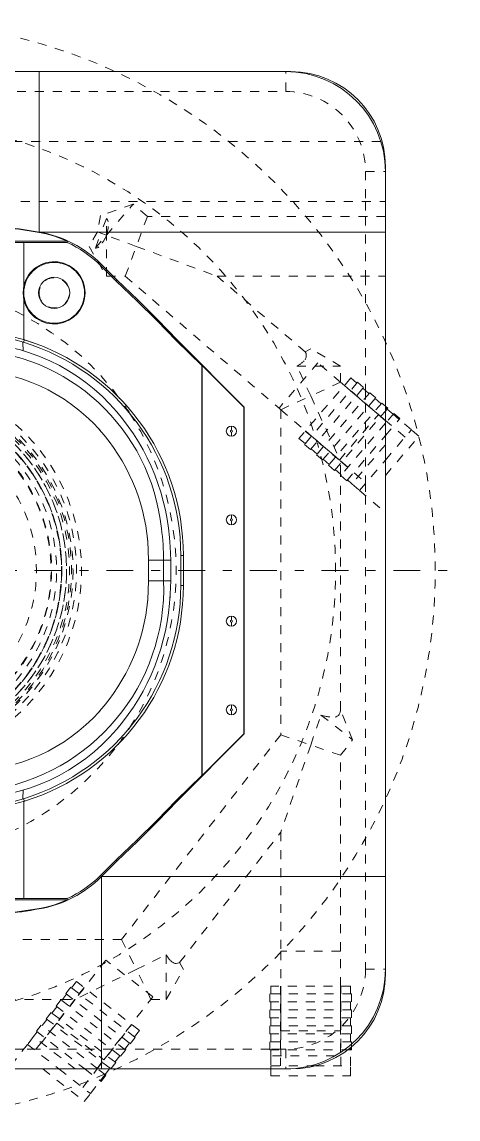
# Model space of a CAD drawing. Header units: millimetres. Extents: x 0 to 1189, y 0 to 841.
# Drawn here: x 254.5 to 298.3, y 181 to 291 of the extents above; entities that cross this region are included whole.
import ezdxf

# ---------------------------------------------------------------- set-up
doc = ezdxf.new("R2010")
doc.units = ezdxf.units.MM
for name, pattern in [('_..__..__..__.._', [1.8, 0.9, -0.9]), ('______....__....', [7.2, 2.7, -1.8, 0.9, -1.8]), ('________________', [0])]:
    doc.linetypes.add(name, pattern=pattern)

# ---------------------------------------------------------------- blocks, each defined once
blk = doc.blocks.new('D_FRAME_VIEW@1506')
at = {"color": 253, "linetype": '________________', "lineweight": 9, "true_color": 0xbeb69e}
for p, q in [((281.5, 286.02), (200.5, 286.02)), ((291, 195.52), (291, 276.52)), ((200.5, 186.02), (281.5, 186.02))]:
    blk.add_line(p, q, dxfattribs=at)
at = {"color": 9, "linetype": '________________', "lineweight": 9, "true_color": 0xb1b1f0}
for p, q in [((256.24, 269.92), (256.24, 286.02)), ((256.24, 269.92), (291, 269.92)), ((256.24, 269.92), (256.24, 269.89)), ((259.09, 269.02), (249.33, 269.02)), ((254.73, 268.88), (253.72, 268.88)), ((254.73, 268.88), (259.06, 268.9)), ((254.73, 268.88), (254.73, 264.58)), ((259.06, 268.9), (259.09, 269.02)), ((262.51, 266.69), (262.41, 266.59)), ((262.41, 266.59), (263.99, 265.02)), ((264.08, 265.12), (262.51, 266.69)), ((264.08, 265.12), (263.99, 265.02)), ((266.15, 263.13), (264.08, 265.12)), ((254.73, 264.58), (254.64, 263.84)), ((263.99, 265.02), (266.07, 263.04)), ((254.73, 263.09), (254.64, 263.84)), ((254.73, 263.09), (254.73, 259.14)), ((266.15, 263.13), (266.07, 263.04)), ((266.07, 263.04), (268.05, 261.08)), ((268.13, 261.15), (266.15, 263.13)), ((268.13, 261.15), (268.05, 261.08)), ((268.05, 261.08), (270.05, 259.02)), ((270.12, 259.08), (268.13, 261.15)), ((253.72, 259.16), (254.69, 258.88)), ((253.78, 259.41), (254.77, 259.13)), ((254.62, 258.91), (254.62, 258.87)), ((254.62, 258.87), (254.66, 258.04)), ((254.77, 259.13), (254.69, 258.88)), ((254.76, 259.13), (254.73, 259.14)), ((254.79, 259.12), (254.76, 259.13)), ((254.8, 259.12), (254.79, 259.12)), ((254.8, 259.12), (254.79, 259.12)), ((270.12, 259.08), (270.05, 259.02)), ((270.05, 259.02), (272.56, 256.54)), ((270.12, 259.08), (276.81, 252.39)), ((272.6, 256.55), (272.56, 256.54)), ((272.56, 256.54), (272.56, 215.46)), ((276.78, 252.37), (272.6, 256.55)), ((272.6, 215.45), (272.6, 256.55)), ((276.81, 252.39), (276.78, 252.37)), ((276.78, 252.37), (276.78, 219.63)), ((276.81, 252.39), (276.81, 219.61)), ((275.54, 250.48), (275.54, 250.07)), ((275.54, 249.46), (275.54, 249.87)), ((275.54, 241.59), (275.54, 241.18)), ((275.54, 240.57), (275.54, 240.98)), ((267.16, 238.9), (267.13, 239.13)), ((267.15, 238.93), (267.24, 237.02)), ((269.41, 238.38), (269.45, 237.02)), ((267.24, 237.02), (268.74, 237.02)), ((267.24, 237.02), (267.24, 234.98)), ((268.74, 237.02), (268.74, 234.98)), ((269.45, 237.02), (268.74, 237.02)), ((269.45, 237.02), (269.45, 234.98)), ((270.46, 237.52), (270.46, 237.47)), ((270.72, 237.52), (270.46, 237.52)), ((270.46, 237.47), (270.46, 234.53)), ((270.72, 237.52), (270.72, 234.48)), ((267.24, 234.98), (267.15, 233.07)), ((267.24, 234.98), (268.74, 234.98)), ((269.45, 234.98), (268.74, 234.98)), ((269.45, 234.98), (269.41, 233.62)), ((270.46, 234.53), (270.46, 234.48)), ((270.72, 234.48), (270.46, 234.48)), ((267.13, 232.87), (267.16, 233.1)), ((267.15, 233.08), (267.15, 233.07)), ((275.54, 231.43), (275.54, 231.02)), ((275.54, 230.41), (275.54, 230.82)), ((275.54, 222.54), (275.54, 222.13)), ((275.54, 221.52), (275.54, 221.93)), ((276.81, 219.61), (270.12, 212.92)), ((276.78, 219.63), (272.6, 215.45)), ((276.81, 219.61), (276.78, 219.63)), ((272.56, 215.46), (270.05, 212.98)), ((272.6, 215.45), (272.56, 215.46)), ((254.66, 213.96), (254.62, 213.13)), ((254.69, 213.12), (253.72, 212.84)), ((254.77, 212.87), (253.78, 212.59)), ((254.62, 213.13), (254.62, 213.09)), ((254.77, 212.87), (254.69, 213.12)), ((254.73, 212.86), (254.77, 212.87)), ((254.73, 212.86), (254.73, 203.12)), ((254.77, 212.87), (254.79, 212.88)), ((254.79, 212.88), (254.8, 212.88)), ((254.8, 212.88), (254.79, 212.88)), ((270.05, 212.98), (268.05, 210.92)), ((268.13, 210.85), (270.12, 212.92)), ((270.12, 212.92), (270.05, 212.98)), ((268.05, 210.92), (266.07, 208.96)), ((266.15, 208.87), (268.13, 210.85)), ((268.13, 210.85), (268.05, 210.92)), ((266.07, 208.96), (263.99, 206.98)), ((264.08, 206.88), (266.15, 208.87)), ((266.15, 208.87), (266.07, 208.96)), ((262.41, 205.41), (263.99, 206.98)), ((262.51, 205.31), (264.08, 206.88)), ((264.08, 206.88), (263.99, 206.98)), ((262.51, 205.31), (262.41, 205.41)), ((262.51, 205.31), (291, 205.31)), ((262.51, 205.31), (262.51, 186.02)), ((249.33, 202.98), (259.09, 202.98)), ((253.72, 203.12), (254.73, 203.12)), ((254.73, 203.12), (259.06, 203.1)), ((259.06, 203.1), (259.09, 202.98)), ((256.24, 202.08), (256.24, 202.11))]:
    blk.add_line(p, q, dxfattribs=at)
at = {"color": 9, "linetype": '_..__..__..__.._', "lineweight": 9, "true_color": 0xb1b1f0}
for p, q in [((281, 284.02), (281, 286.02)), ((237.83, 284.02), (281, 284.02)), ((290.55, 279), (231.37, 279)), ((289, 276.02), (291, 276.02)), ((289, 276.02), (289, 273)), ((222.03, 273), (291, 273)), ((289, 273), (289, 271.5)), ((265.67, 272.73), (262.41, 271.58)), ((263, 269.61), (265.67, 272.73)), ((267.11, 271.5), (265.67, 272.73)), ((262.41, 271.58), (262.1, 269.94)), ((263, 271.3), (262.45, 269.81)), ((263, 269.61), (263, 271.3)), ((267.11, 271.5), (266, 268.5)), ((291, 271.5), (267.11, 271.5)), ((289, 271.5), (289, 265.5)), ((262.1, 269.94), (261.27, 268.5)), ((261.9, 268.33), (262.45, 269.81)), ((261.9, 268.33), (263, 269.61)), ((262.45, 269.81), (262.1, 269.94)), ((262.45, 269.81), (263, 269.61)), ((263, 265.5), (263, 269.61)), ((266, 268.5), (263, 269.61)), ((261.27, 268.5), (263, 265.5)), ((264.89, 265.5), (266, 268.5)), ((266, 268.5), (274.11, 265.5)), ((263, 265.5), (264.89, 265.5)), ((264.89, 265.5), (280.32, 252.28)), ((282.96, 257.92), (274.11, 265.5)), ((274.11, 265.5), (291, 265.5)), ((289, 265.5), (289, 254.05)), ((254.55, 259.2), (254.64, 259.17)), ((254.64, 259.17), (254.79, 259.12)), ((254.79, 259.12), (254.77, 259.13)), ((255.69, 258.82), (254.8, 259.12)), ((283.5, 258.23), (282.96, 257.92)), ((282.96, 257.92), (282.96, 257.91)), ((282.96, 257.92), (282.96, 257.92)), ((286.5, 256.5), (283.5, 258.23)), ((283.5, 253.5), (282.12, 256.5)), ((282.12, 256.5), (286.5, 256.5)), ((286.5, 254.88), (286.5, 256.5)), ((286.5, 254.88), (283.5, 253.5)), ((280.5, 252.12), (283.5, 253.5)), ((283.5, 253.5), (286.5, 246.98)), ((289, 254.05), (289, 252.77)), ((280.5, 252.12), (280.5, 219.53)), ((289, 252.77), (289, 252.74)), ((289, 252.74), (289, 244.8)), ((291, 251.02), (290.29, 251.63)), ((262.33, 250.09), (262.26, 250.16)), ((291, 248.61), (287.64, 244.69)), ((286.5, 246.95), (286.5, 246.98)), ((286.5, 246.98), (288.29, 245.44)), ((286.5, 245.66), (286.5, 246.95)), ((286.5, 222), (286.5, 245.66)), ((289, 244.8), (289, 243.52)), ((288.4, 244.03), (291, 241.8)), ((289, 243.52), (289, 196.02)), ((267.13, 239.13), (267.1, 239.43)), ((267.15, 238.93), (267.13, 239.13)), ((267.15, 238.93), (267.15, 238.92)), ((269.41, 238.38), (269.41, 238.35)), ((269.41, 233.65), (269.39, 233.27)), ((269.41, 233.65), (269.41, 233.62)), ((267.1, 232.57), (267.13, 232.87)), ((267.13, 232.87), (267.15, 233.07)), ((262.26, 221.84), (262.33, 221.91)), ((262.27, 221.85), (262.26, 221.84)), ((283.5, 218.5), (284.53, 221.5)), ((284.53, 221.5), (287.71, 219.03)), ((287.71, 219.03), (286.5, 222)), ((264.27, 220.35), (264.04, 220.08)), ((280.5, 219.53), (264.53, 199)), ((280.5, 219.53), (283.5, 218.5)), ((286.5, 217.47), (287.71, 219.03)), ((283.5, 218.5), (280.5, 209.76)), ((286.5, 217.47), (283.5, 218.5)), ((286.5, 197.84), (286.5, 217.47)), ((254.79, 212.88), (254.68, 212.85)), ((254.79, 212.88), (254.77, 212.87)), ((254.8, 212.88), (254.98, 212.94)), ((270.34, 196.69), (280.5, 209.76)), ((280.5, 209.76), (280.5, 197.84)), ((264.53, 199), (222.03, 199)), ((264.53, 199), (266, 196)), ((266, 196), (269, 197.47)), ((269, 197.47), (269, 193)), ((266, 196), (259.87, 193)), ((267.47, 193), (266, 196)), ((269, 193), (270.73, 196)), ((270.73, 196), (270.34, 196.69)), ((270.34, 196.69), (270.34, 196.69)), ((289, 196.02), (291, 196.02)), ((231.37, 193), (258.6, 193)), ((259.87, 193), (258.02, 190.62)), ((258.6, 193), (259.84, 193)), ((259.84, 193), (259.87, 193)), ((262.75, 186.94), (267.47, 193)), ((267.47, 193), (269, 193)), ((258.02, 190.62), (256.48, 188.65)), ((255.69, 189.27), (255.08, 188.48)), ((259.87, 186.02), (255.69, 189.27)), ((280.5, 189.84), (280.5, 187.34)), ((286.5, 187.67), (286.5, 189.84)), ((255.08, 188.48), (253.17, 186.02)), ((254.73, 188.02), (237.78, 188.02)), ((255.96, 188.02), (254.73, 188.02)), ((263.59, 188.02), (255.96, 188.02)), ((263.62, 188.02), (263.59, 188.02)), ((264.86, 188.02), (263.62, 188.02)), ((279.4, 188.02), (264.86, 188.02)), ((280.48, 188.02), (279.4, 188.02)), ((285.96, 187.34), (279.5, 187.34)), ((280.5, 188.02), (280.48, 188.02)), ((281, 188.02), (280.5, 188.02)), ((281, 188.02), (281, 186.02)), ((262.04, 186.02), (262.75, 186.94)), ((279.5, 186.34), (279.5, 186.02))]:
    blk.add_line(p, q, dxfattribs=at)
at = {"color": 253, "linetype": '_..__..__..__.._', "lineweight": 9, "true_color": 0xacacac}
for p, q in [((284.22, 256.83), (280.32, 252.28)), ((286.5, 254.88), (284.22, 256.83)), ((287.53, 255.31), (282.32, 249.24)), ((288.14, 254.79), (287.53, 255.31)), ((288.2, 254.87), (282.87, 248.64)), ((283.47, 248.12), (288.81, 254.35)), ((286.88, 254.56), (286.5, 254.88)), ((287.49, 254.03), (286.88, 254.56)), ((291, 251.05), (286.89, 254.57)), ((288.81, 254.35), (288.2, 254.87)), ((289.35, 253.75), (288.74, 254.27)), ((289.42, 253.83), (284.08, 247.6)), ((284.69, 247.08), (290.02, 253.31)), ((288.09, 253.51), (287.49, 254.03)), ((288.7, 252.99), (288.09, 253.51)), ((290.02, 253.31), (289.42, 253.83)), ((290.57, 252.71), (289.96, 253.23)), ((280.32, 252.28), (280.5, 252.12)), ((280.5, 252.12), (282.97, 250)), ((290.63, 252.79), (285.29, 246.56)), ((285.9, 246.04), (291, 251.99)), ((289.31, 252.47), (288.7, 252.99)), ((289.92, 251.95), (289.31, 252.47)), ((290.29, 251.63), (289.92, 251.95)), ((291, 252.47), (290.63, 252.79)), ((291.24, 252.27), (291, 252.47)), ((291, 251.99), (291.24, 252.27)), ((291.78, 251.67), (291.17, 252.19)), ((286.39, 247.07), (290.29, 251.63)), ((291.85, 251.75), (291, 250.76)), ((291, 249.53), (292.45, 251.23)), ((292.97, 249.37), (291, 251.05)), ((292.45, 251.23), (291.85, 251.75)), ((293.6, 250.11), (292.39, 251.15)), ((282.96, 249.98), (286.5, 246.95)), ((282.97, 250), (283.58, 249.48)), ((291, 250.76), (286.51, 245.52)), ((291, 247.07), (293.6, 250.11)), ((282.32, 249.24), (282.93, 248.72)), ((282.87, 248.64), (283.47, 248.12)), ((283.58, 249.48), (284.19, 248.96)), ((284.19, 248.96), (284.8, 248.44)), ((287.12, 245), (291, 249.53)), ((283.54, 248.2), (284.14, 247.68)), ((284.08, 247.6), (284.69, 247.08)), ((284.8, 248.44), (285.4, 247.92)), ((285.4, 247.92), (286.01, 247.4)), ((284.75, 247.16), (285.36, 246.64)), ((285.29, 246.56), (285.9, 246.04)), ((286.01, 247.4), (286.39, 247.07)), ((286.5, 246.95), (289.03, 244.78)), ((288.4, 244.03), (291, 247.07)), ((285.97, 246.12), (286.5, 245.66)), ((286.5, 245.66), (286.57, 245.6)), ((286.51, 245.52), (287.12, 245)), ((287.18, 245.08), (287.64, 244.69)), ((287.64, 244.69), (288.4, 244.03)), ((262.93, 196.94), (259.87, 193)), ((267.67, 193.26), (262.93, 196.94)), ((286.5, 197.84), (280.5, 197.84)), ((280.5, 197.84), (280.5, 194.34)), ((286.5, 194.34), (286.5, 197.84)), ((259.99, 194.79), (259.5, 194.16)), ((266.31, 189.88), (259.99, 194.79)), ((259.42, 194.22), (258.93, 193.59)), ((265.89, 189.19), (259.42, 194.22)), ((260.76, 194.19), (259.84, 193)), ((287.5, 194.34), (279.5, 194.34)), ((279.5, 194.34), (279.5, 193.54)), ((280.48, 194.34), (280.48, 186.34)), ((280.5, 194.34), (280.5, 193.54)), ((286.5, 193.54), (286.5, 194.34)), ((286.52, 186.34), (286.52, 194.34)), ((287.5, 193.54), (287.5, 194.34)), ((259.84, 193), (255.85, 187.88)), ((258.44, 192.96), (257.95, 192.33)), ((259.87, 193), (258.02, 190.62)), ((264.91, 187.92), (258.44, 192.96)), ((258.6, 193), (258.52, 192.9)), ((259.01, 193.53), (258.6, 193)), ((258.93, 193.59), (265.4, 188.55)), ((262.75, 186.94), (267.47, 193)), ((267.47, 193), (267.67, 193.26)), ((287.6, 193.54), (279.4, 193.54)), ((279.4, 193.54), (279.4, 192.74)), ((279.4, 192.74), (287.6, 192.74)), ((279.5, 192.74), (279.5, 191.94)), ((280.5, 193.54), (280.5, 192.74)), ((280.5, 192.74), (280.5, 191.94)), ((286.5, 192.74), (286.5, 193.54)), ((286.5, 191.94), (286.5, 192.74)), ((287.5, 191.94), (287.5, 192.74)), ((287.6, 192.74), (287.6, 193.54)), ((257.46, 191.69), (256.97, 191.06)), ((263.93, 186.66), (257.46, 191.69)), ((258.03, 192.26), (257.54, 191.63)), ((257.95, 192.33), (264.42, 187.29)), ((287.6, 191.94), (279.4, 191.94)), ((279.4, 191.94), (279.4, 191.14)), ((280.5, 191.94), (280.5, 191.14)), ((286.5, 191.14), (286.5, 191.94)), ((287.6, 191.14), (287.6, 191.94)), ((256.47, 190.43), (255.98, 189.8)), ((262.15, 186.02), (256.47, 190.43)), ((257.04, 191), (256.55, 190.37)), ((256.97, 191.06), (263.44, 186.03)), ((258.02, 190.62), (262.75, 186.94)), ((262.07, 186.02), (265.54, 190.48)), ((279.4, 191.14), (287.6, 191.14)), ((287.6, 190.34), (279.4, 190.34)), ((279.4, 190.34), (279.4, 189.54)), ((279.5, 191.14), (279.5, 190.34)), ((280.5, 191.14), (280.5, 190.34)), ((280.5, 190.34), (280.5, 189.84)), ((286.5, 190.34), (286.5, 191.14)), ((286.5, 189.84), (286.5, 190.34)), ((287.5, 190.34), (287.5, 191.14)), ((287.6, 189.54), (287.6, 190.34)), ((255.69, 189.27), (255.08, 188.48)), ((256.06, 189.74), (255.69, 189.27)), ((255.98, 189.8), (260.84, 186.02)), ((265.82, 189.25), (266.31, 189.88)), ((279.4, 189.54), (287.6, 189.54)), ((279.5, 189.54), (279.5, 188.74)), ((280.5, 189.84), (286.5, 189.84)), ((287.5, 188.74), (287.5, 189.54)), ((255.08, 188.48), (258.24, 186.02)), ((264.83, 187.98), (265.32, 188.62)), ((265.4, 188.55), (265.89, 189.19)), ((287.6, 188.74), (279.4, 188.74)), ((279.4, 188.74), (279.4, 187.94)), ((287.6, 188.51), (287.6, 188.74)), ((287.6, 187.94), (287.6, 188.24)), ((263.85, 186.72), (264.34, 187.35)), ((264.42, 187.29), (264.91, 187.92)), ((279.4, 187.94), (286.89, 187.94)), ((279.5, 187.94), (279.5, 187.34)), ((279.5, 187.34), (279.5, 186.34)), ((287.22, 187.94), (287.6, 187.94)), ((287.5, 186.34), (287.5, 187.94)), ((258.24, 186.02), (261.4, 183.56)), ((260.63, 184.16), (262.07, 186.02)), ((260.84, 186.02), (262.46, 184.77)), ((262.95, 185.4), (262.15, 186.02)), ((262.87, 185.46), (263.31, 186.02)), ((263.31, 186.02), (263.36, 186.09)), ((263.44, 186.03), (263.93, 186.66)), ((279.5, 186.34), (283.5, 186.34)), ((283.94, 186.34), (287.5, 186.34)), ((261.4, 183.56), (262.38, 184.83)), ((262.46, 184.77), (262.95, 185.4))]:
    blk.add_line(p, q, dxfattribs=at)
at = {"color": 253, "linetype": '_..__..__..__.._', "lineweight": 9, "true_color": 0xbeb69e}
for p, q in [((291.17, 252.19), (291, 252.34)), ((292.39, 251.15), (291.78, 251.67)), ((294.36, 249.46), (293.6, 250.11)), ((291, 245.53), (294.36, 249.46)), ((287.5, 187.94), (287.5, 188.15)), ((256.61, 186.02), (260.78, 182.77)), ((279.5, 186.02), (279.5, 185.34)), ((287.5, 185.34), (287.5, 186.34)), ((262.38, 184.83), (262.87, 185.46)), ((279.5, 185.34), (287.5, 185.34)), ((260.78, 182.77), (261.4, 183.56))]:
    blk.add_line(p, q, dxfattribs=at)
at = {"color": 7, "linetype": '________________', "lineweight": 9}
for p, q in [((287.6, 188.24), (287.6, 188.51)), ((286.89, 187.94), (287.22, 187.94)), ((283.5, 186.34), (283.94, 186.34))]:
    blk.add_line(p, q, dxfattribs=at)
at = {"color": 9, "linetype": '_..__..__..__.._', "lineweight": 9, "true_color": 0xb1b1f0}
for points in [[(263, 269.61, 0.1091), (263.18, 270.97), (263.15, 271.08), (263.1, 271.17), (263.04, 271.25), (263, 271.3), (263, 271.3)], [(282.12, 256.5, 0.104284), (282.93, 257.13), (282.98, 257.22), (283.04, 257.35), (283.06, 257.48), (283.06, 257.61), (283.03, 257.75), (282.99, 257.85), (282.96, 257.92), (282.96, 257.92)], [(284.53, 221.5, 0.096085), (285.94, 221.31), (286.06, 221.34), (286.16, 221.38), (286.28, 221.46), (286.37, 221.57), (286.44, 221.69), (286.47, 221.82), (286.49, 221.92), (286.5, 222), (286.5, 222)], [(269, 197.47, 0.100479), (269.58, 196.75), (269.69, 196.69), (269.79, 196.64), (269.9, 196.61), (270, 196.61), (270.15, 196.62), (270.26, 196.66), (270.34, 196.69), (270.34, 196.69)]]:
    blk.add_lwpolyline(points, format="xyb", dxfattribs=at)
at = {"color": 9, "linetype": '_..__..__..__.._', "lineweight": 9, "true_color": 0xb1b1f0, "extrusion": (0, 0, -1)}
blk.add_lwpolyline([(-263, 269.61, 0.109281), (-262.25, 268.46), (-262.16, 268.4), (-262.06, 268.36), (-261.96, 268.33), (-261.9, 268.33), (-261.9, 268.33)], format="xyb", dxfattribs=at)
at = {"color": 9, "linetype": '________________', "lineweight": 9, "true_color": 0xb1b1f0, "extrusion": (0, 0, -1)}
for points in [[(-249.13, 258.15, 0.376706), (-268.52, 240.21, 0.034882), (-268.74, 237.02)], [(-268.74, 234.98, 0.382537), (-251.19, 213.97), (-250.5, 213.9), (-249.81, 213.86), (-249.13, 213.85), (-249.13, 213.85)]]:
    blk.add_lwpolyline(points, format="xyb", dxfattribs=at)
at = {"color": 253, "linetype": '_..__..__..__.._', "lineweight": 9, "true_color": 0xbeb69e, "extrusion": (0, 0, -1)}
for radius in [55, 17]:
    blk.add_circle((-241, 236), radius, dxfattribs=at)
at = {"color": 9, "linetype": '________________', "lineweight": 9, "true_color": 0xb1b1f0, "extrusion": (0, 0, -1)}
for centre, radius in [((-257.76, 263.84), 3.05), ((-257.76, 263.84), 1.56), ((-275.54, 249.97), 0.508), ((-275.54, 241.08), 0.508), ((-275.54, 230.92), 0.508), ((-275.54, 222.03), 0.508)]:
    blk.add_circle(centre, radius, dxfattribs=at)
at = {"color": 9, "linetype": '_..__..__..__.._', "lineweight": 9, "true_color": 0xb1b1f0, "extrusion": (0, 0, -1)}
blk.add_circle((-257.76, 263.84), 1.52, dxfattribs=at)
at = {"color": 253, "linetype": '_..__..__..__.._', "lineweight": 9, "true_color": 0xacacac, "extrusion": (0, 0, -1)}
for radius in [19, 17, 17, 14.98]:
    blk.add_circle((-241, 236), radius, dxfattribs=at)
at = {"color": 253, "linetype": '_..__..__..__.._', "lineweight": 9, "true_color": 0xacacac}
blk.add_circle((241, 236), 18.65, dxfattribs=at)
blk.add_circle((241, 236), 18.65, dxfattribs=at)
at = {"color": 9, "linetype": '________________', "lineweight": 9, "true_color": 0xb1b1f0}
for centre, radius, start, end in [((281, 276.02), 10, 0, 90), ((241, 179.81), 91.36, 80.3989, 84.4836), ((241, 179.81), 91.4, 80.3989, 84.4839), ((254.31, 258.49), 11.6, 45, 80.3988), ((254.31, 258.48), 11.57, 65.6149, 80.3985), ((254.31, 213.51), 11.6, 279.6012, 315), ((254.31, 213.52), 11.57, 279.6014, 294.385), ((241, 292.19), 91.36, 275.1756, 279.601), ((241, 292.19), 91.4, 275.1758, 279.601), ((281, 196.02), 10, 270, 0)]:
    blk.add_arc(centre, radius, start, end, dxfattribs=at)
at = {"color": 253, "linetype": '________________', "lineweight": 9, "true_color": 0xbeb69e}
for centre, start, end in [((281.5, 276.52), 0, 90), ((281.5, 195.52), 270, 0)]:
    blk.add_arc(centre, 9.5, start, end, dxfattribs=at)
at = {"color": 9, "linetype": '_..__..__..__.._', "lineweight": 9, "true_color": 0xb1b1f0, "extrusion": (0, 0, -1)}
for centre, start, end in [((-281, 276.02), 90, 180), ((-281, 196.02), 180, 270)]:
    blk.add_arc(centre, 8, start, end, dxfattribs=at)
at = {"color": 253, "linetype": '_..__..__..__.._', "lineweight": 9, "true_color": 0xbeb69e, "extrusion": (0, 0, -1)}
for radius, start, end in [(45, 11.7159, 348.2841), (45, 11.7159, 348.2841), (19.5, 30.8519, 329.1481), (18, 19.1875, 0)]:
    blk.add_arc((-241, 236), radius, start, end, dxfattribs=at)
at = {"color": 9, "linetype": '________________', "lineweight": 9, "true_color": 0xb1b1f0, "extrusion": (0, 0, -1)}
for centre, radius, start, end in [((-254.34, 258.46), 11.45, 114.3088, 134.7885), ((-257.75, 263.84), 3.12, 13.8204, 180.0324), ((-257.75, 263.84), 3.12, 179.9676, 346.1796), ((-248.98, 239.05), 19.81, 90.4333, 139.4852), ((-248.11, 237.52), 22.35, 107.128, 180), ((-248.11, 237.52), 22.61, 107.1287, 180.0004), ((-249.02, 238.27), 17.8, 90.3407, 138.1013), ((-246.9, 237.28), 22.54, 139.4992, 177.2058), ((-247.87, 237.21), 19.36, 138.0531, 174.9029), ((-275.54, 249.97), 0.102, 270, 90), ((-275.54, 249.97), 0.102, 90, 270), ((-275.54, 241.08), 0.102, 270, 90), ((-275.54, 241.08), 0.102, 90, 270), ((-248.11, 234.48), 22.35, 180, 252.872), ((-248.11, 234.48), 22.61, 179.9996, 252.8713), ((-246.9, 234.72), 22.54, 182.795, 220.5006), ((-247.84, 234.8), 19.39, 185.1305, 221.9135), ((-275.54, 230.92), 0.102, 270, 90), ((-275.54, 230.92), 0.102, 90, 270), ((-249.02, 233.73), 17.8, 221.8987, 269.6593), ((-275.54, 222.03), 0.102, 270, 90), ((-275.54, 222.03), 0.102, 90, 270), ((-248.96, 232.98), 19.84, 220.5584, 269.523), ((-254.34, 213.54), 11.45, 225.2117, 245.6912)]:
    blk.add_arc(centre, radius, start, end, dxfattribs=at)
at = {"color": 253, "linetype": '_..__..__..__.._', "lineweight": 9, "true_color": 0xbeb69e}
for start, end in [(37.0203, 143.0292), (32.8963, 37.0203), (327.1309, 32.8963), (323.0292, 327.1309), (217.0203, 323.0292)]:
    blk.add_arc((241, 236), 29, start, end, dxfattribs=at)
at = {"color": 253, "linetype": '_..__..__..__.._', "lineweight": 9, "true_color": 0xacacac, "extrusion": (0, 0, -1)}
for radius, start, end in [(19.5, 30.8519, 329.1481), (18.3, 49.0726, 6.5415), (17.52, 49.5498, 317.9345), (17.52, 49.0726, 317.9336), (17.52, 49.0726, 6.5415), (17.49, 13.5329, 0), (16.45, 49.0726, 0)]:
    blk.add_arc((-241, 236), radius, start, end, dxfattribs=at)
at = {"color": 253, "linetype": '_..__..__..__.._', "lineweight": 9, "true_color": 0xacacac}
for radius, start, end in [(18.5, 174.8832, 158.4109), (18, 172.4604, 160.8125), (17.52, 173.4585, 130.9274), (17.52, 222.0664, 130.9274), (17.51, 222.0655, 130.4502)]:
    blk.add_arc((241, 236), radius, start, end, dxfattribs=at)
at = {"color": 251, "linetype": '_..__..__..__.._', "lineweight": 9, "true_color": 0x48534a, "extrusion": (0, 0, -1)}
blk.add_arc((-241, 236), 16.5, 49.0726, 0, dxfattribs=at)

msp = doc.modelspace()

# ---------------------------------------------------------------- linework, layer by layer
at = {"color": 1, "linetype": '______....__....', "lineweight": 9, "true_color": 0xff0000}
msp.add_line((83, 236), (399, 236), dxfattribs=at)

# ---------------------------------------------------------------- block references
at = {"color": 7, "linetype": '________________', "lineweight": 20}
msp.add_blockref('D_FRAME_VIEW@1506', (0, 0), dxfattribs=at)

doc.saveas('drawing.dxf')
